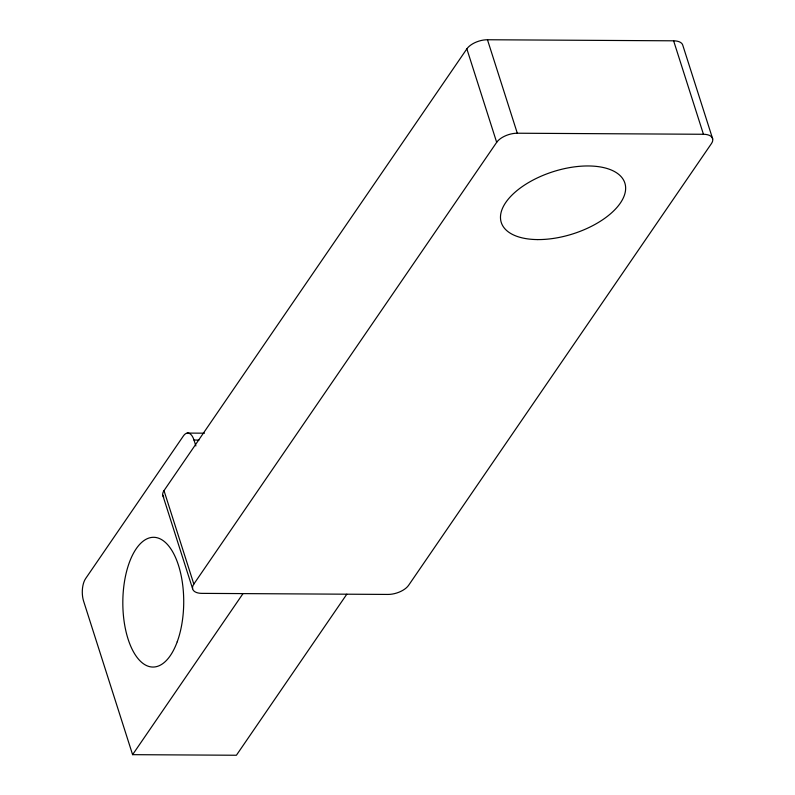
<?xml version="1.0" encoding="UTF-8"?>
<svg xmlns="http://www.w3.org/2000/svg" width="795" height="795" viewBox="0 0 795 795"><rect width="100%" height="100%" fill="white"/><g stroke="black" fill="none" stroke-linecap="round" stroke-linejoin="round"><path stroke-width="1.19" d="M163.74 497.153A16.218 8.159 -17.7 0 1 163.999 490.624L466.854 48.873A16.218 8.159 -17.7 0 1 487.474 39.75L673.623 40.813A16.218 8.159 -17.7 0 1 682.865 45.484L712.698 138.946M193.831 584.087L496.676 142.335A16.218 8.159 -17.7 0 1 517.306 133.222L703.446 134.275A16.218 8.159 -17.7 0 1 711.455 143.557L408.61 585.309A16.218 8.159 -17.7 0 1 387.98 594.431L201.841 593.368A16.218 8.159 -17.7 0 1 193.831 584.087L163.999 490.624M346.819 594.193L236.403 755.25L132.596 754.664L243.012 593.607M187.153 433.086L204.464 433.186M132.596 754.664L83.594 601.109A16.218 7.612 -89.7 0 1 85.641 578.551L183.436 435.899A16.218 7.612 -89.7 0 1 194 440.052L198.949 440.082M673.623 40.813L703.446 134.275M487.474 39.75L517.306 133.222M466.854 48.873L496.676 142.335M194 440.052L195.878 445.945M162.766 495.235L192.599 588.697M537.818 239.583A64.872 32.635 -17.7 0 0 625.277 184.649A64.872 32.635 -17.7 0 0 526.071 184.082A64.872 32.635 -17.7 0 0 537.818 239.583M177.225 641.784A64.872 30.449 -89.7 0 0 157.609 537.887A64.872 30.449 -89.7 0 0 125.014 626.877A64.872 30.449 -89.7 0 0 177.225 641.784"/></g></svg>
